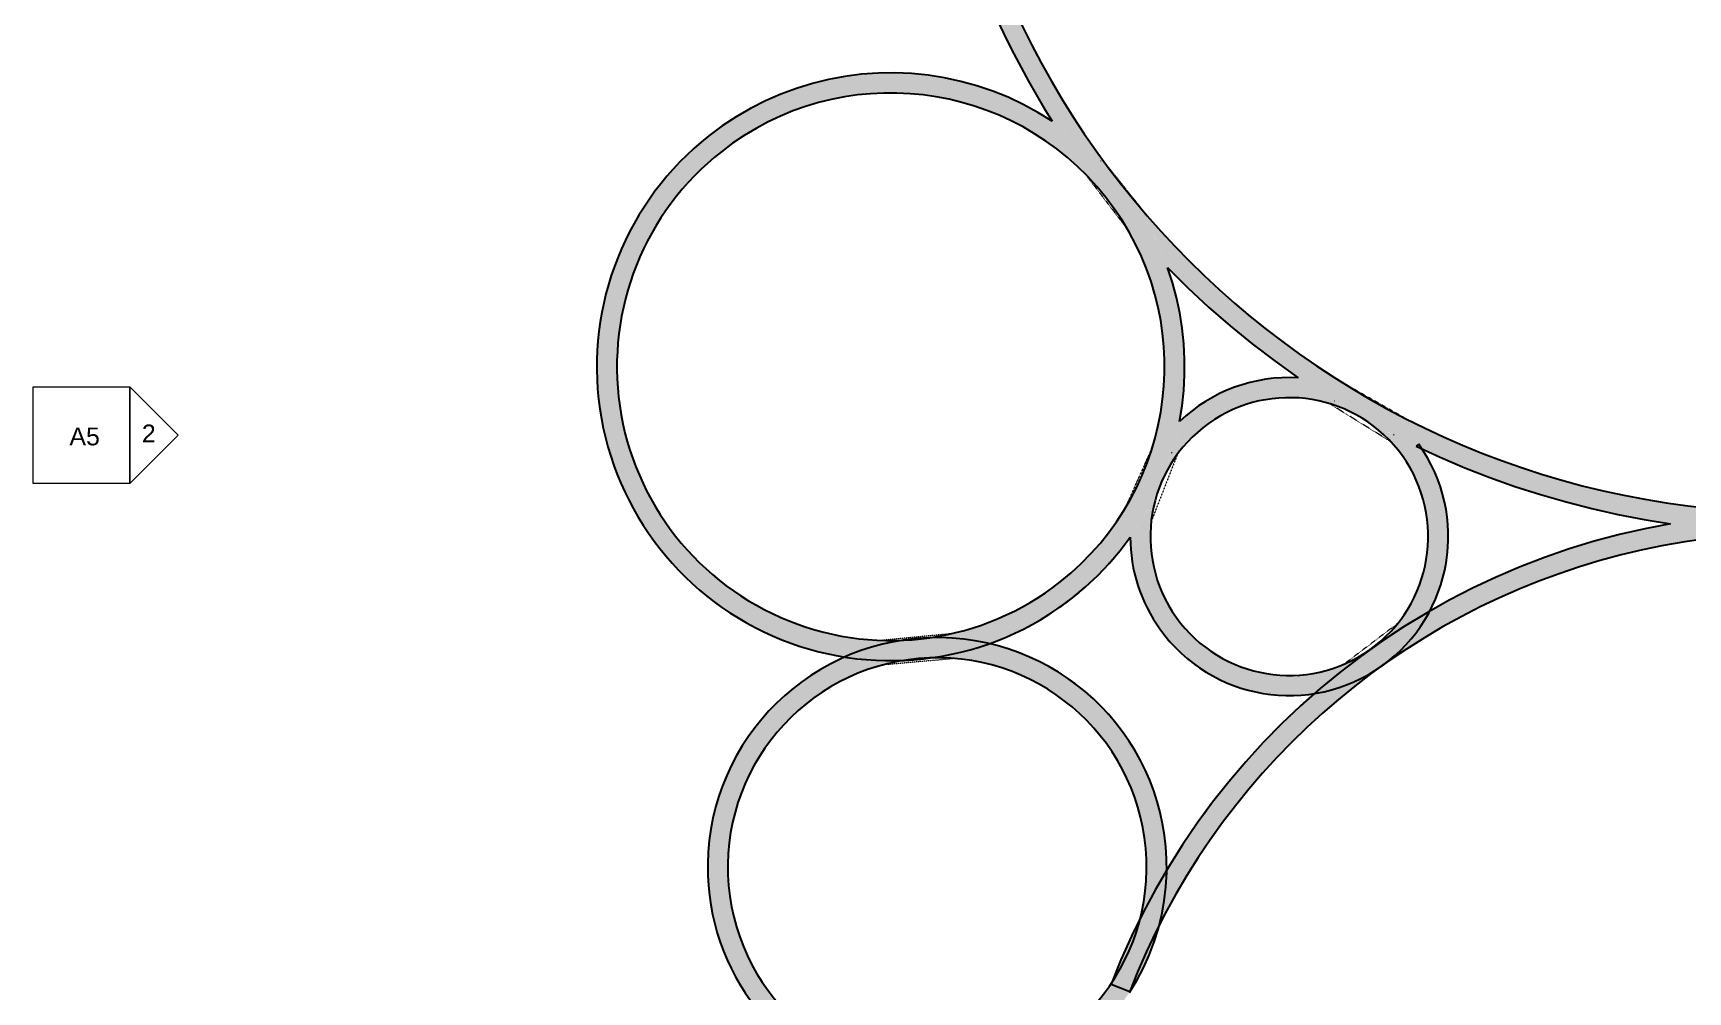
# Model space of a CAD drawing. Header units: inches. Extents: x -870 to 733, y -1250 to 961.
# Drawn here: x -870 to -48, y -272 to 204 of the extents above; entities that cross this region are included whole.
import ezdxf

# ---------------------------------------------------------------- set-up
doc = ezdxf.new("R2010")
doc.units = ezdxf.units.IN
doc.header["$MEASUREMENT"] = 0
doc.linetypes.add('Overhead', pattern=[0.15625, 0.09375, -0.0625])
for name, color, linetype, lineweight in [('A-GENM', 13, 'Continuous', 9), ('A-ROOF', 132, 'Continuous', 13), ('A-WALL', 113, 'Continuous', 13), ('A-WALL-PATT', 111, 'Continuous', 13), ('G-ANNO-SYMB', 111, 'Continuous', 9)]:
    doc.layers.add(name, color=color, linetype=linetype, lineweight=lineweight)
doc.styles.add('Arial', font='arial.ttf', dxfattribs={"height": 8.851796})

# ---------------------------------------------------------------- blocks, each defined once
blk = doc.blocks.new('Opening-Cased - 36_ x 84_-V16-Extra Roof')
at = {"layer": 'A-GENM', "linetype": 'Overhead'}
for p, q in [((17.35, 5), (17.68, 5)), ((-17.43, -5), (-11.31, -5))]:
    blk.add_line(p, q, dxfattribs=at)
blk = doc.blocks.new('Opening-Cased - 36_ x 84_-V17-Extra Roof')
at = {"layer": 'A-GENM', "linetype": 'Overhead'}
for p, q in [((-17.48, 5), (-15.74, 5)), ((17.07, -5), (17.68, -5))]:
    blk.add_line(p, q, dxfattribs=at)
blk = doc.blocks.new('Opening-Cased - 36_ x 84_-V18-Extra Roof')
at = {"layer": 'A-GENM', "linetype": 'Overhead'}
blk.add_line((-17.22, -5), (16.56, -5), dxfattribs=at)
blk = doc.blocks.new('Opening-Cased - 36_ x 84_-V19-Extra Roof')
at = {"layer": 'A-GENM', "linetype": 'Overhead'}
blk.add_line((-18.06, 5), (17.4, 5), dxfattribs=at)
blk = doc.blocks.new('Opening-Cased - 36_ x 84_-V20-Extra Roof')
at = {"layer": 'A-GENM', "linetype": 'Overhead'}
blk.add_line((-16.92, -5), (16.44, -5), dxfattribs=at)
blk = doc.blocks.new('Opening-Cased - 36_ x 84_-V21-Extra Roof')
at = {"layer": 'A-GENM', "linetype": 'Overhead'}
blk.add_line((-17.69, -5), (15.99, -5), dxfattribs=at)
blk = doc.blocks.new('Opening-Cased - 36_ x 84_-V22-Extra Roof')
at = {"layer": 'A-GENM', "linetype": 'Overhead'}
for p, q in [((-18.28, 5), (-18.06, 5)), ((-17.45, -5), (16.63, -5))]:
    blk.add_line(p, q, dxfattribs=at)
blk = doc.blocks.new('Opening-Cased - 36_ x 84_-V23-Extra Roof')
at = {"layer": 'A-GENM', "linetype": 'Overhead'}
blk.add_line((-18.15, 5), (17.45, 5), dxfattribs=at)
blk = doc.blocks.new('Opening-Cased - 36_ x 84_-V24-Extra Roof')
at = {"layer": 'A-GENM', "linetype": 'Overhead'}
for p, q in [((-18.31, 5), (-17.83, 5)), ((-17.48, -5), (16.91, -5))]:
    blk.add_line(p, q, dxfattribs=at)
blk = doc.blocks.new('Opening-Cased - 36_ x 84_-V25-Extra Roof')
at = {"layer": 'A-GENM', "linetype": 'Overhead'}
blk.add_line((-18.09, 5), (17.49, 5), dxfattribs=at)
blk = doc.blocks.new('Opening-Cased - 36_ x 84_-V26-Extra Roof')
at = {"layer": 'A-GENM', "linetype": 'Overhead'}
for p, q in [((-17.86, 5), (-17.48, 5)), ((16.21, 5), (16.38, 5)), ((-17.68, -5), (16.3, -5))]:
    blk.add_line(p, q, dxfattribs=at)
blk = doc.blocks.new('Elevation - Detail Number-164347-Extra Roof')
at = {"layer": 'G-ANNO-SYMB'}
for p, q in [((-0.25, -0.25), (-0.25, 0.25)), ((-0.25, 0.25), (0.25, 0.25)), ((0.25, 0.25), (0.25, -0.25)), ((0.25, -0.25), (-0.25, -0.25))]:
    blk.add_line(p, q, dxfattribs=at)
blk = doc.blocks.new('Elevation - Detail Number-164074-Extra Roof')
at = {"layer": 'G-ANNO-SYMB'}
for p, q in [((0, 0.25), (-0.25, 0)), ((0.25, 0), (0, 0.25)), ((-0.25, 0), (0.25, 0))]:
    blk.add_line(p, q, dxfattribs=at)

msp = doc.modelspace()

# ---------------------------------------------------------------- hatches: boundary and pattern name
at = {"layer": 'A-WALL-PATT'}
for points in [[(-56.94, -39.5), (-44.45, -37.54), (-31.91, -36.01), (-19.32, -34.92), (-6.7, -34.26), (5.93, -34.05), (-8.65, -33.8), (-23.21, -33.05), (-37.74, -31.81), (-52.21, -30.07), (-66.62, -27.84), (-80.95, -25.11), (-95.17, -21.9), (-109.27, -18.21), (-123.24, -14.04), (-137.06, -9.39), (-150.72, -4.27), (-164.19, 1.31), (-177.46, 7.34), (-190.52, 13.83), (-203.35, 20.76), (-215.93, 28.12), (-228.26, 35.9), (-240.31, 44.11), (-252.08, 52.72), (-263.54, 61.73), (-274.7, 71.12), (-285.52, 80.89), (-296, 91.02), (-306.14, 101.5), (-315.91, 112.33), (-325.3, 123.48), (-334.31, 134.95), (-342.92, 146.71), (-351.12, 158.77), (-358.91, 171.09), (-366.27, 183.68), (-373.2, 196.51), (-379.68, 209.57), (-385.72, 222.84), (-391.3, 236.31), (-396.42, 249.96), (-401.06, 263.78), (-405.24, 277.75), (-408.93, 291.86), (-412.14, 306.08), (-414.86, 320.4), (-417.09, 334.81), (-418.83, 349.29), (-420.07, 363.82), (-420.82, 378.38), (-421.07, 392.95), (-431.07, 392.95), (-430.83, 378.54), (-430.12, 364.14), (-428.93, 349.77), (-427.27, 335.45), (-425.14, 321.2), (-422.54, 307.02), (-419.47, 292.93), (-415.94, 278.95), (-411.95, 265.1), (-407.5, 251.38), (-402.61, 237.82), (-397.27, 224.43), (-391.49, 211.23), (-385.28, 198.22), (-378.64, 185.42), (-371.59, 172.85), (-364.12, 160.51), (-357.68, 156.03), (-351.02, 150.8), (-345.55, 146.05), (-339.91, 140.59), (-334.57, 134.83), (-329.55, 128.79), (-324.86, 122.49), (-320.51, 115.95), (-316.53, 109.19), (-312.91, 102.22), (-309.67, 95.06), (-306.82, 87.74), (-296.69, 77.69), (-286.23, 67.98), (-275.47, 58.61), (-264.4, 49.6), (-253.04, 40.96), (-241.41, 32.69), (-229.51, 24.8), (-217.36, 17.31), (-204.97, 10.22), (-192.36, 3.53), (-179.21, -2.88), (-166.52, -8.58), (-153.31, -14), (-139.94, -18.98), (-126.41, -23.52), (-112.74, -27.62), (-98.94, -31.28), (-85.03, -34.47), (-71.02, -37.22)], [(-353.94, -76.24), (-347.42, -70.79), (-341.23, -64.98), (-335.39, -58.81), (-329.92, -52.32), (-324.83, -45.51), (-320.15, -38.43), (-315.89, -31.08), (-312.06, -23.5), (-308.68, -15.71), (-305.76, -7.73), (-303.31, 0.4), (-301.33, 8.66), (-299.84, 17.02), (-298.84, 25.45), (-298.33, 33.93), (-298.31, 42.42), (-298.79, 50.9), (-299.76, 59.34), (-301.21, 67.7), (-303.16, 75.97), (-305.58, 84.11), (-308.46, 92.1), (-311.81, 99.9), (-315.61, 107.5), (-319.84, 114.86), (-324.49, 121.97), (-329.55, 128.79), (-335, 135.31), (-340.81, 141.5), (-346.98, 147.34), (-353.47, 152.81), (-360.27, 157.9), (-367.36, 162.58), (-374.71, 166.84), (-382.29, 170.67), (-390.08, 174.05), (-398.05, 176.97), (-406.19, 179.42), (-414.45, 181.39), (-422.81, 182.89), (-431.24, 183.89), (-439.72, 184.4), (-448.21, 184.42), (-456.69, 183.94), (-465.13, 182.97), (-473.49, 181.51), (-481.76, 179.57), (-489.9, 177.15), (-497.89, 174.26), (-505.69, 170.92), (-513.29, 167.12), (-520.65, 162.89), (-528.2, 157.91), (-534.58, 153.18), (-528.39, 145.32), (-521.79, 150.21), (-514.9, 154.68), (-507.76, 158.74), (-500.38, 162.35), (-492.8, 165.51), (-485.04, 168.21), (-477.13, 170.44), (-469.1, 172.18), (-460.98, 173.44), (-452.8, 174.2), (-444.59, 174.47), (-436.38, 174.24), (-428.2, 173.52), (-420.07, 172.3), (-412.04, 170.6), (-404.12, 168.41), (-396.34, 165.75), (-388.75, 162.62), (-381.35, 159.05), (-374.19, 155.03), (-367.28, 150.58), (-360.65, 145.73), (-354.32, 140.49), (-348.33, 134.87), (-342.68, 128.9), (-337.41, 122.61), (-332.52, 116), (-328.04, 109.11), (-323.99, 101.97), (-320.38, 94.59), (-317.21, 87.01), (-314.52, 79.25), (-312.29, 71.34), (-310.55, 63.31), (-309.29, 55.19), (-308.53, 47.01), (-308.26, 38.8), (-308.49, 30.59), (-309.21, 22.41), (-310.43, 14.28), (-312.13, 6.25), (-314.32, -1.67), (-316.98, -9.44), (-320.1, -17.04), (-323.68, -24.44), (-327.7, -31.6), (-332.14, -38.51), (-337, -45.14), (-342.24, -51.47), (-347.86, -57.46), (-353.82, -63.11), (-360.12, -68.38)], [(-440.31, -107.48), (-431.83, -107), (-423.39, -106.03), (-415.02, -104.57), (-406.76, -102.63), (-398.62, -100.21), (-390.63, -97.32), (-382.82, -93.98), (-375.23, -90.18), (-367.86, -85.95), (-360.44, -81.06), (-353.94, -76.24), (-360.12, -68.38), (-366.73, -73.27), (-373.62, -77.74), (-380.76, -81.8), (-388.14, -85.41), (-395.72, -88.57), (-403.48, -91.27), (-411.39, -93.5), (-419.42, -95.24), (-427.53, -96.5), (-435.71, -97.26), (-443.92, -97.53), (-452.14, -97.3), (-460.32, -96.58), (-468.44, -95.36), (-476.48, -93.66), (-484.4, -91.47), (-492.17, -88.81), (-499.77, -85.69), (-507.17, -82.11), (-514.33, -78.09), (-521.24, -73.65), (-528.2, -68.52), (-534.19, -63.55), (-540.19, -57.93), (-545.83, -51.96), (-551.11, -45.67), (-555.99, -39.06), (-560.47, -32.17), (-564.52, -25.03), (-568.14, -17.65), (-571.3, -10.07), (-574, -2.31), (-576.23, 5.6), (-577.97, 13.63), (-579.23, 21.75), (-579.99, 29.93), (-580.26, 38.14), (-580.03, 46.35), (-579.31, 54.53), (-578.09, 62.66), (-576.39, 70.69), (-574.2, 78.61), (-571.54, 86.38), (-568.41, 93.98), (-564.83, 101.38), (-560.82, 108.54), (-556.37, 115.45), (-551.52, 122.08), (-546.28, 128.4), (-540.66, 134.4), (-534.69, 140.05), (-528.39, 145.32), (-534.58, 153.18), (-541.1, 147.73), (-547.29, 141.92), (-553.13, 135.75), (-558.6, 129.26), (-563.68, 122.45), (-568.37, 115.37), (-572.63, 108.02), (-576.45, 100.44), (-579.83, 92.65), (-582.75, 84.67), (-585.21, 76.54), (-587.18, 68.28), (-588.67, 59.92), (-589.68, 51.49), (-590.19, 43.01), (-590.2, 34.52), (-589.73, 26.04), (-588.76, 17.6), (-587.3, 9.24), (-585.36, 0.97), (-582.94, -7.17), (-580.05, -15.16), (-576.7, -22.96), (-572.91, -30.56), (-568.68, -37.93), (-564.02, -45.03), (-558.97, -51.85), (-553.52, -58.37), (-547.7, -64.56), (-541.54, -70.4), (-535.04, -75.87), (-528.2, -80.98), (-521.16, -85.64), (-513.81, -89.9), (-506.23, -93.73), (-498.44, -97.11), (-490.46, -100.03), (-482.33, -102.48), (-474.07, -104.45), (-465.71, -105.95), (-457.28, -106.95), (-448.8, -107.46)], [(-310.6, -91.79), (-302.47, -85.98), (-305.67, -81.08), (-308.44, -75.92), (-310.76, -70.54), (-312.62, -64.99), (-314, -59.29), (-314.89, -53.51), (-315.29, -47.66), (-315.15, -41.3), (-314.6, -35.98), (-313.52, -30.22), (-311.95, -24.58), (-309.91, -19.09), (-307.41, -13.8), (-304.47, -8.73), (-301.11, -3.93), (-297.35, 0.56), (-293.23, 4.72), (-288.77, 8.52), (-284, 11.92), (-278.97, 14.91), (-273.69, 17.46), (-268.22, 19.55), (-262.59, 21.17), (-256.85, 22.31), (-251.03, 22.96), (-245.17, 23.11), (-239.33, 22.77), (-233.53, 21.93), (-227.83, 20.6), (-222.26, 18.79), (-216.86, 16.52), (-211.67, 13.79), (-206.74, 10.64), (-202.09, 7.08), (-197.75, 3.14), (-193.77, -1.16), (-190.17, -5.77), (-183.37, -0.92), (-195.48, 5.13), (-207.39, 11.56), (-219.1, 18.35), (-230.59, 25.49), (-241.86, 33), (-247.73, 33.11), (-253.59, 32.79), (-259.41, 32.03), (-265.16, 30.84), (-270.8, 29.23), (-276.31, 27.21), (-281.66, 24.78), (-286.81, 21.96), (-291.73, 18.76), (-296.41, 15.21), (-300.8, 11.33), (-302.48, 3.63), (-304.56, -3.97), (-307.05, -11.44), (-309.94, -18.77), (-313.23, -25.93), (-316.89, -32.9), (-320.92, -39.66), (-325.32, -46.2), (-325.06, -52.28), (-324.33, -58.32), (-323.14, -64.28), (-321.5, -70.14), (-319.41, -75.85), (-316.89, -81.39), (-313.95, -86.71)], [(-246.96, -124.88), (-240.76, -124.68), (-234.59, -124), (-228.5, -122.84), (-222.51, -121.21), (-216.68, -119.11), (-211.02, -116.56), (-205.59, -113.57), (-200.4, -110.16), (-195.5, -106.36), (-190.91, -102.19), (-186.66, -97.67), (-182.78, -92.83), (-179.3, -87.7), (-176.22, -82.31), (-173.58, -76.7), (-171.38, -70.9), (-169.65, -64.94), (-168.39, -58.87), (-167.61, -52.71), (-167.32, -46.52), (-167.51, -40.32), (-168.19, -34.15), (-169.35, -28.06), (-170.99, -22.08), (-173.09, -16.24), (-175.64, -10.58), (-178.63, -5.15), (-182.03, 0.04), (-190.17, -5.77), (-186.97, -10.68), (-184.2, -15.84), (-181.88, -21.22), (-180.02, -26.77), (-178.63, -32.46), (-177.74, -38.25), (-177.34, -44.09), (-177.44, -49.95), (-178.03, -55.78), (-179.12, -61.53), (-180.69, -67.17), (-182.73, -72.66), (-185.23, -77.96), (-188.17, -83.03), (-191.53, -87.82), (-195.28, -92.32), (-199.41, -96.48), (-203.87, -100.27), (-208.63, -103.68), (-213.67, -106.67), (-218.94, -109.22), (-224.41, -111.31), (-230.04, -112.93), (-235.79, -114.07), (-241.61, -114.72), (-247.46, -114.87), (-253.31, -114.52), (-259.11, -113.68), (-264.81, -112.35), (-270.38, -110.55), (-275.78, -108.27), (-280.96, -105.55), (-285.9, -102.4), (-290.55, -98.84), (-294.88, -94.89), (-298.86, -90.6), (-302.47, -85.98), (-310.6, -91.79), (-306.8, -96.7), (-302.63, -101.29), (-298.11, -105.53), (-293.27, -109.41), (-288.14, -112.9), (-282.75, -115.98), (-277.14, -118.62), (-271.34, -120.81), (-265.38, -122.54), (-259.31, -123.8), (-253.15, -124.58), (-248.6, -124.8)], [(-325.49, -271.83), (-320.49, -259.5), (-315.04, -247.37), (-309.13, -235.45), (-302.78, -223.76), (-295.99, -212.32), (-288.79, -201.14), (-281.17, -190.24), (-273.14, -179.63), (-264.72, -169.33), (-255.93, -159.35), (-246.76, -149.7), (-237.24, -140.41), (-227.38, -131.48), (-217.2, -122.93), (-206.69, -114.76), (-195.89, -107), (-184.81, -99.64), (-173.46, -92.71), (-161.86, -86.2), (-149.14, -79.73), (-137.96, -74.51), (-125.7, -69.35), (-113.26, -64.65), (-100.64, -60.42), (-87.88, -56.67), (-74.99, -53.39), (-61.98, -50.6), (-48.88, -48.3), (-35.7, -46.49), (-22.46, -45.18), (-9.19, -44.37), (4.11, -44.05), (17.41, -44.23), (31.01, -44.94), (43.95, -46.09), (57.15, -47.76), (70.27, -49.92), (83.31, -52.58), (96.23, -55.72), (109.03, -59.35), (121.69, -63.45), (134.18, -68.02), (146.49, -73.06), (158.61, -78.55), (170.51, -84.5), (182.17, -90.88), (193.6, -97.7), (204.75, -104.95), (215.63, -112.6), (226.22, -120.66), (236.37, -128.96), (236.24, -128.82), (232.29, -123.98), (228.6, -118.95), (225.18, -113.74), (222.03, -108.35), (219.16, -102.81), (208.76, -95.59), (198.12, -88.74), (187.25, -82.27), (176.16, -76.17), (164.86, -70.46), (153.37, -65.15), (141.71, -60.24), (129.88, -55.74), (117.9, -51.65), (105.79, -47.97), (93.56, -44.72), (81.22, -41.9), (68.8, -39.5), (56.31, -37.54), (43.77, -36.01), (31.01, -34.91), (18.56, -34.26), (5.93, -34.05), (-6.7, -34.26), (-19.32, -34.92), (-31.91, -36.01), (-44.45, -37.54), (-56.94, -39.5), (-69.68, -41.96), (-82.32, -44.88), (-94.86, -48.24), (-107.27, -52.04), (-119.53, -56.29), (-131.64, -60.96), (-143.57, -66.07), (-155.31, -71.59), (-166.85, -77.53), (-178.17, -83.88), (-189.26, -90.62), (-200.1, -97.76), (-210.68, -105.27), (-220.99, -113.16), (-231.01, -121.41), (-240.73, -130.01), (-250.14, -138.94), (-259.23, -148.21), (-267.98, -157.8), (-276.38, -167.69), (-284.43, -177.87), (-292.11, -188.33), (-299.41, -199.06), (-306.32, -210.04), (-312.85, -221.26), (-319.31, -233.41), (-324.67, -244.36), (-329.96, -256.21), (-334.83, -268.25)], [(-535.11, -214.33), (-525.12, -213.95), (-525.14, -206.85), (-524.68, -199.77), (-523.73, -192.73), (-522.31, -185.77), (-520.41, -178.93), (-518.06, -172.23), (-515.25, -165.71), (-512, -159.39), (-508.33, -153.31), (-504.25, -147.5), (-499.79, -141.98), (-494.96, -136.77), (-489.78, -131.91), (-484.29, -127.41), (-478.5, -123.3), (-472.28, -119.5), (-466.15, -116.3), (-459.64, -113.45), (-452.96, -111.05), (-446.13, -109.12), (-439.18, -107.65), (-432.15, -106.66), (-425.06, -106.15), (-417.96, -106.13), (-410.88, -106.59), (-403.84, -107.54), (-396.88, -108.96), (-390.04, -110.86), (-383.34, -113.21), (-376.81, -116.02), (-370.5, -119.27), (-364.42, -122.94), (-358.61, -127.02), (-353.08, -131.48), (-347.88, -136.31), (-343.02, -141.49), (-338.52, -146.98), (-334.4, -152.77), (-330.7, -158.83), (-327.41, -165.12), (-324.56, -171.63), (-322.16, -178.31), (-320.22, -185.14), (-318.76, -192.09), (-317.77, -199.12), (-317.26, -206.21), (-307.27, -205.83), (-307.79, -198.39), (-308.8, -191), (-310.29, -183.69), (-312.25, -176.49), (-314.68, -169.44), (-317.56, -162.56), (-320.89, -155.89), (-324.65, -149.44), (-328.83, -143.26), (-333.39, -137.36), (-338.34, -131.78), (-343.64, -126.52), (-349.27, -121.63), (-355.21, -117.12), (-361.43, -113), (-367.91, -109.3), (-374.61, -106.03), (-381.52, -103.21), (-388.59, -100.84), (-395.81, -98.94), (-403.13, -97.52), (-410.53, -96.58), (-417.98, -96.13), (-425.44, -96.16), (-432.88, -96.68), (-440.27, -97.69), (-447.58, -99.18), (-454.78, -101.14), (-461.83, -103.57), (-468.71, -106.46), (-475.38, -109.79), (-481.83, -113.55), (-488.01, -117.72), (-493.91, -122.29), (-499.49, -127.23), (-504.75, -132.53), (-509.64, -138.16), (-514.15, -144.1), (-518.27, -150.32), (-521.97, -156.8), (-525.24, -163.5), (-528.2, -170.83), (-530.43, -177.48), (-532.33, -184.7), (-533.75, -192.02), (-534.69, -199.42), (-535.14, -206.87)], [(-444.17, -321.74), (-439.05, -319.45), (-433.75, -317.6), (-428.32, -316.21), (-422.78, -315.28), (-417.19, -314.83), (-411.58, -314.86), (-405.99, -315.36), (-400.47, -316.33), (-395.04, -317.77), (-389.76, -319.66), (-383.37, -317.63), (-377.11, -315.22), (-371, -312.44), (-365.07, -309.31), (-359.33, -305.84), (-353.8, -302.03), (-348.51, -297.91), (-343.47, -293.48), (-338.55, -288.61), (-333.93, -283.45), (-329.64, -278.01), (-325.38, -271.83), (-322.04, -266.34), (-318.77, -260.14), (-315.89, -253.76), (-313.4, -247.2), (-311.32, -240.51), (-309.61, -233.41), (-308.42, -226.8), (-307.61, -219.84), (-307.22, -212.84), (-307.27, -205.83), (-317.26, -206.21), (-317.24, -213.31), (-317.7, -220.39), (-318.65, -227.43), (-320.07, -234.39), (-321.96, -241.23), (-324.32, -247.93), (-327.13, -254.46), (-330.38, -260.77), (-334.05, -266.85), (-338.13, -272.66), (-342.59, -278.19), (-347.42, -283.39), (-352.6, -288.25), (-358.09, -292.75), (-363.88, -296.87), (-369.94, -300.57), (-376.23, -303.86), (-382.74, -306.71), (-389.42, -309.11), (-396.25, -311.05), (-403.2, -312.51), (-410.23, -313.5), (-417.32, -314.01), (-424.42, -314.03), (-431.5, -313.57), (-438.54, -312.62), (-445.5, -311.2), (-452.34, -309.31), (-459.04, -306.95), (-465.56, -304.14), (-471.88, -300.89), (-477.96, -297.22), (-483.77, -293.14), (-489.29, -288.68), (-494.5, -283.85), (-499.36, -278.67), (-503.86, -273.18), (-507.97, -267.39), (-511.68, -261.33), (-514.97, -255.04), (-517.82, -248.53), (-520.22, -241.85), (-522.15, -235.02), (-523.62, -228.07), (-524.61, -221.04), (-525.12, -213.95), (-535.11, -214.33), (-534.61, -221.53), (-533.66, -228.69), (-532.26, -235.77), (-530.41, -242.76), (-528.12, -249.61), (-525.4, -256.3), (-522.27, -262.8), (-518.72, -269.1), (-514.79, -275.15), (-510.48, -280.95), (-505.82, -286.46), (-500.81, -291.67), (-495.49, -296.55), (-489.86, -301.08), (-483.96, -305.24), (-477.81, -309.03), (-471.43, -312.41), (-464.85, -315.39), (-458.1, -317.94), (-451.19, -320.06)]]:
    msp.add_hatch(color=256, dxfattribs=at).paths.add_polyline_path(points, flags=0)

# ---------------------------------------------------------------- linework, layer by layer
at = {"layer": 'A-ROOF'}
for p, q in [((-179.98, -2.53), (-180.41, -2.33)), ((-71.02, -37.22), (-71.13, -37.2))]:
    msp.add_line(p, q, dxfattribs=at)
for centre, radius, start, end in [((-246.32, -45.88), 79, 32.2118, 33.45531), ((-246.32, -45.88), 79, 27.76435, 30.07466), ((5.93, 392.95), 437, 245.81784, 246.70158), ((-246.32, -45.88), 79, 23.31645, 25.62863), ((5.93, 392.95), 437, 247.7036, 248.58), ((-246.32, -45.88), 79, 18.868, 21.18278), ((-246.32, -45.88), 79, 14.41891, 16.73708), ((5.93, 392.95), 437, 249.59162, 250.45842), ((5.93, 392.95), 437, 251.48314, 252.33683), ((-246.32, -45.88), 79, 9.969, 12.29153), ((5.93, 392.95), 437, 253.38051, 254.21525), ((5.93, 392.95), 437, 255.28871, 256.09366), ((-246.32, -45.88), 79, 5.51809, 7.8461), ((5.93, 392.95), 437, 257.22077, 257.97208), ((5.93, -399.05), 365, 99.91774, 101.94044), ((-444.26, 38.47), 146, 322.88553, 324.55412), ((-246.32, -45.88), 79, 1.06589, 3.40078), ((-246.32, -45.88), 79, 356.61202, 358.95555), ((5.93, -399.05), 365, 104.77193, 105.98584), ((5.93, -399.05), 365, 102.6145, 103.96314), ((-444.26, 38.47), 146, 319.53281, 321.42025), ((-246.32, -45.88), 79, 352.15593, 354.51041), ((5.93, -399.05), 365, 108.90699, 110.03125), ((5.93, -399.05), 365, 106.8523, 108.00854), ((-444.26, 38.47), 146, 312.61784, 314.8188), ((-444.26, 38.47), 146, 316.13819, 318.11952), ((-246.32, -45.88), 79, 343.23326, 345.62037), ((-246.32, -45.88), 79, 347.69678, 350.06536), ((5.93, -399.05), 365, 112.98673, 114.07668), ((5.93, -399.05), 365, 110.95, 112.05397), ((-444.26, 38.47), 146, 308.2174, 311.51809), ((-246.32, -45.88), 79, 338.76322, 341.17545), ((5.93, -399.05), 365, 115.01969, 116.09941), ((-444.26, 38.47), 146, 304.99515, 308.2174), ((5.93, -399.05), 365, 119.07904, 119.9959), ((-246.32, -45.88), 79, 334.28274, 336.73058), ((5.93, -399.05), 365, 117.0502, 118.12213), ((-444.26, 38.47), 146, 298.54822, 300.49494), ((-444.26, 38.47), 146, 301.77216, 303.92714), ((-246.32, -45.88), 79, 332.02768, 332.28577), ((-444.26, 38.47), 146, 289.60476, 290.66634), ((-444.26, 38.47), 146, 292.09622, 293.91654), ((-444.26, 38.47), 146, 295.32305, 297.18531), ((-246.32, -45.88), 79, 220.0725, 221.56041), ((-421.19, -210.08), 114, 75.07711, 76.85875), ((-421.19, -210.08), 114, 71.33141, 73.25394), ((-421.19, -210.08), 114, 67.58542, 69.51082), ((-421.19, -210.08), 114, 63.83908, 65.76769), ((-246.32, -45.88), 79, 224.60883, 226.37979), ((-246.32, -45.88), 79, 229.09084, 231.02705), ((-421.19, -210.08), 114, 60.09232, 62.02457), ((-421.19, -210.08), 114, 56.34506, 58.28145), ((-246.32, -45.88), 79, 233.60906, 235.61694), ((-246.32, -45.88), 79, 238.12728, 240.18075), ((-421.19, -210.08), 114, 52.59718, 54.53833), ((-421.19, -210.08), 114, 48.84853, 50.79521), ((-246.32, -45.88), 79, 242.6455, 244.73051), ((-246.32, -45.88), 79, 247.16373, 249.27185), ((-246.32, -45.88), 79, 251.68196, 253.80774), ((-246.32, -45.88), 79, 256.20019, 258.3399), ((-421.19, -210.08), 114, 45.09892, 47.05209), ((-246.32, -45.88), 79, 260.71842, 262.8694), ((-246.32, -45.88), 79, 265.23665, 267.39692), ((5.93, -399.05), 365, 132.7925, 133.83992), ((-246.32, -45.88), 79, 269.75489, 271.92295), ((-246.32, -45.88), 79, 274.27313, 276.44781), ((5.93, -399.05), 365, 131.07647, 131.81887), ((-246.32, -45.88), 79, 278.79137, 279.04469), ((-421.19, -210.08), 114, 41.34807, 43.30897), ((-421.19, -210.08), 114, 37.59559, 39.56585), ((-421.19, -210.08), 114, 33.8409, 35.82273), ((5.93, -399.05), 365, 134.81169, 135.8613), ((-421.19, -210.08), 114, 30.08312, 32.07961), ((-421.19, -210.08), 114, 26.32083, 28.33648), ((5.93, -399.05), 365, 136.83086, 137.88307), ((-421.19, -210.08), 114, 22.55155, 24.59336), ((5.93, -399.05), 365, 138.85001, 139.90534), ((-421.19, -210.08), 114, 18.77064, 20.85024), ((5.93, -399.05), 365, 140.86916, 141.92824), ((-421.19, -210.08), 114, 14.96813, 17.10712), ((5.93, -399.05), 365, 142.88829, 143.95198), ((-421.19, -210.08), 114, 9.60705, 13.34326), ((5.93, -399.05), 365, 144.90741, 145.97684), ((5.93, -399.05), 365, 146.92651, 148.00326), ((-421.19, -210.08), 114, 359.29034, 2.13464), ((5.93, -399.05), 365, 148.94561, 149.07991)]:
    msp.add_arc(centre, radius, start, end, dxfattribs=at)
at = {"layer": 'A-WALL', "lineweight": 30}
for p, q in [((-182.03, 0.04), (-183.37, -0.92)), ((-334.83, -268.25), (-325.49, -271.83))]:
    msp.add_line(p, q, dxfattribs=at)
at = {"layer": 'A-WALL', "lineweight": 30, "flags": 128}
for points in [[(-364.12, 160.51), (-371.17, 164.86), (-378.46, 168.8), (-385.95, 172.32), (-393.63, 175.41), (-401.48, 178.06), (-409.46, 180.26), (-417.56, 182.01), (-425.74, 183.29), (-433.98, 184.11), (-442.25, 184.46), (-450.53, 184.33), (-458.79, 183.74), (-467.01, 182.69), (-475.15, 181.16), (-483.19, 179.18), (-491.1, 176.75), (-498.87, 173.87), (-506.46, 170.56), (-513.85, 166.82), (-521.01, 162.67), (-527.93, 158.11), (-534.58, 153.18)], [(-300.8, 11.33), (-299.56, 18.98), (-298.73, 26.69), (-298.31, 34.44), (-298.31, 42.19), (-298.71, 49.94), (-299.52, 57.65), (-300.75, 65.31), (-302.37, 72.89), (-304.4, 80.38), (-306.82, 87.74)], [(-306.82, 87.74), (-296.76, 77.76), (-286.37, 68.1), (-275.67, 58.79), (-264.68, 49.83), (-253.41, 41.23), (-241.86, 33)], [(-183.37, -0.92), (-171.32, -6.48), (-159.11, -11.68), (-146.75, -16.5), (-134.25, -20.95), (-121.62, -25.02), (-108.87, -28.7), (-96.02, -31.99), (-83.07, -34.89), (-70.04, -37.39), (-56.94, -39.5)], [(-56.94, -39.5), (-69.68, -41.96), (-82.32, -44.88), (-94.86, -48.24), (-107.27, -52.04), (-119.53, -56.29), (-131.64, -60.96), (-143.57, -66.07), (-155.31, -71.59), (-166.85, -77.53), (-178.17, -83.88), (-189.26, -90.62), (-200.1, -97.76), (-210.68, -105.27), (-220.99, -113.16), (-231.01, -121.41), (-240.73, -130.01), (-250.14, -138.94), (-259.23, -148.21), (-267.98, -157.8), (-276.38, -167.69), (-284.43, -177.87), (-292.11, -188.33), (-299.41, -199.06), (-306.32, -210.04), (-312.85, -221.26), (-318.97, -232.71), (-324.67, -244.36), (-329.96, -256.21), (-334.83, -268.25)], [(-353.94, -76.24), (-347.54, -70.9), (-341.47, -65.21), (-335.73, -59.19), (-330.34, -52.84), (-325.32, -46.2)], [(-325.68, -272.33), (-322.04, -266.34), (-318.77, -260.14), (-315.89, -253.76), (-313.4, -247.2), (-311.32, -240.51), (-309.66, -233.7), (-308.42, -226.8), (-307.61, -219.84), (-307.22, -212.84), (-307.27, -205.83)]]:
    msp.add_lwpolyline(points, dxfattribs=at)
at = {"layer": 'A-WALL', "lineweight": 30}
for centre, radius, start, end in [((5.93, 392.95), 437, 180, 212.13419), ((5.93, 392.95), 427, 180, 270), ((-444.26, 38.47), 136, 308.2174, 128.2174), ((-444.26, 38.47), 146, 128.2174, 308.2174), ((-444.26, 38.47), 136, 128.2174, 308.2174), ((-246.32, -45.88), 79, 86.76276, 133.60584), ((-246.32, -45.88), 69, 35.53618, 215.53618), ((-246.32, -45.88), 79, 215.53618, 35.53618), ((-246.32, -45.88), 69, 215.53618, 35.53618), ((5.93, -399.05), 355, 49.49819, 159.00091), ((-246.32, -45.88), 79, 180.23349, 215.53618), ((-421.19, -210.08), 114, 2.13464, 182.13464), ((-421.19, -210.08), 104, 2.13464, 182.13464), ((-421.19, -210.08), 104, 182.13464, 2.13464), ((-421.19, -210.08), 114, 182.13464, 258.37043)]:
    msp.add_arc(centre, radius, start, end, dxfattribs=at)

# ---------------------------------------------------------------- block references
at = {"layer": 'A-GENM'}
for name, p, rotation in [('Opening-Cased - 36_ x 84_-V22-Extra Roof', (-332.94, 123.18), 307.4011676644768), ('Opening-Cased - 36_ x 84_-V21-Extra Roof', (-331.57, 123.88), 128.6065786661566), ('Opening-Cased - 36_ x 84_-V26-Extra Roof', (-207.33, 17.69), 150.4330354455386), ('Opening-Cased - 36_ x 84_-V25-Extra Roof', (-208.85, 15.15), 148.1913560577199), ('Opening-Cased - 36_ x 84_-V24-Extra Roof', (-316.59, -18.72), 246.0022377348383), ('Opening-Cased - 36_ x 84_-V23-Extra Roof', (-313.16, -20.19), 248.7222609313758), ('Opening-Cased - 36_ x 84_-V20-Extra Roof', (-203.05, -103.33), 217.236341062878), ('Opening-Cased - 36_ x 84_-V18-Extra Roof', (-431.26, -100.81), 185.4623574242899), ('Opening-Cased - 36_ x 84_-V19-Extra Roof', (-431.02, -103.1), 185.0784789083827), ('Opening-Cased - 36_ x 84_-V17-Extra Roof', (-322.11, -251.87), 245.7855425179723), ('Opening-Cased - 36_ x 84_-V16-Extra Roof', (-322.12, -251.99), 247.2395976951235)]:
    msp.add_blockref(name, p, dxfattribs=dict(at, rotation=rotation))
at = {"layer": 'G-ANNO-SYMB', "xscale": 95.99999999999994, "yscale": 95.99999999999994, "zscale": 95.99999999999994}
msp.add_blockref('Elevation - Detail Number-164347-Extra Roof', (-846.24, 4.47), dxfattribs=at)
at = {"layer": 'G-ANNO-SYMB', "extrusion": (0, 0, -1), "xscale": 95.99999999999994, "yscale": 95.99999999999994, "zscale": 95.99999999999994, "rotation": 90.00000000000038}
msp.add_blockref('Elevation - Detail Number-164074-Extra Roof', (822.24, 4.47), dxfattribs=at)

# ---------------------------------------------------------------- next in the draw order: texts
at = {"layer": 'G-ANNO-SYMB', "attachment_point": 2, "line_spacing_factor": 0.938532, "style": 'Arial', "bg_fill": 3, "box_fill_scale": 1.25, "bg_fill_color": 0, "bg_fill_transparency": 0}
for s, insert, char_height, width in [('A5', (-844.64, 8.29), 8.852, 18.036), ('2', (-812.78, 9.76), 8.85, 8.208)]:
    msp.add_mtext(s, dxfattribs=dict(at, insert=insert, char_height=char_height, width=width))

doc.saveas('drawing.dxf')
